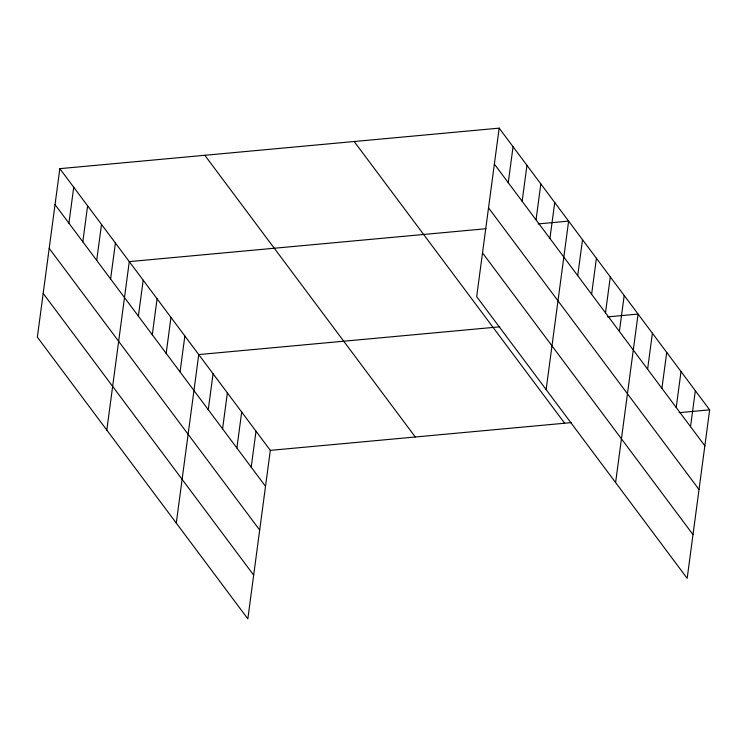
<?xml version="1.0" encoding="UTF-8"?>
<svg xmlns="http://www.w3.org/2000/svg" width="747" height="747" viewBox="0 0 747 747"><rect width="100%" height="100%" fill="white"/><g stroke="black" fill="none" stroke-linecap="round" stroke-linejoin="round"><path stroke-width="1.12" d="M59.835 168.654L37.35 337.14L247.836 618.852L270.321 450.366L59.835 168.654L499.164 128.148L709.65 409.86L687.165 578.346L476.679 296.634L499.164 128.148M68.929 223.204L73.72 187.245M82.814 241.795L87.614 205.836M96.708 260.395L101.508 224.436M110.603 278.986L115.402 243.027M106.812 430.104L129.287 261.618L485.942 228.731M138.382 316.168L143.181 280.209M152.276 334.759L157.075 298.809M166.17 353.359L170.97 317.4M180.064 371.95L184.864 335.991M176.273 523.077L198.749 354.582L499.902 326.812M208.264 409.701L213.063 373.743M222.578 428.853L227.377 392.894M236.892 448.013L241.692 412.055M251.207 467.164L256.006 431.215M508.259 182.698L513.058 146.739M522.153 201.288L526.952 165.33M536.047 219.879L540.837 183.921M549.932 238.47L554.732 202.512M546.141 389.598L568.626 221.112L538.045 223.932M577.72 275.662L582.52 239.703M591.615 294.253L596.405 258.294M605.5 312.844L610.299 276.885M619.394 331.444L624.193 295.485M615.603 482.562L638.087 314.076L607.507 316.896M647.602 369.186L652.402 333.227M661.917 388.347L666.707 352.388M676.222 407.498L681.021 371.548M690.536 426.658L695.336 390.7M270.321 450.366L571.464 422.597M679.07 412.68L709.65 409.86M494.365 164.097L704.851 445.819M488.529 207.834L699.015 489.546M482.515 252.897L693.001 534.609M354.181 141.51L564.667 423.222M204.809 155.283L415.295 436.995M55.035 204.613L265.521 486.325M49.199 248.349L259.685 530.062M43.186 293.403L253.672 575.125"/></g></svg>
